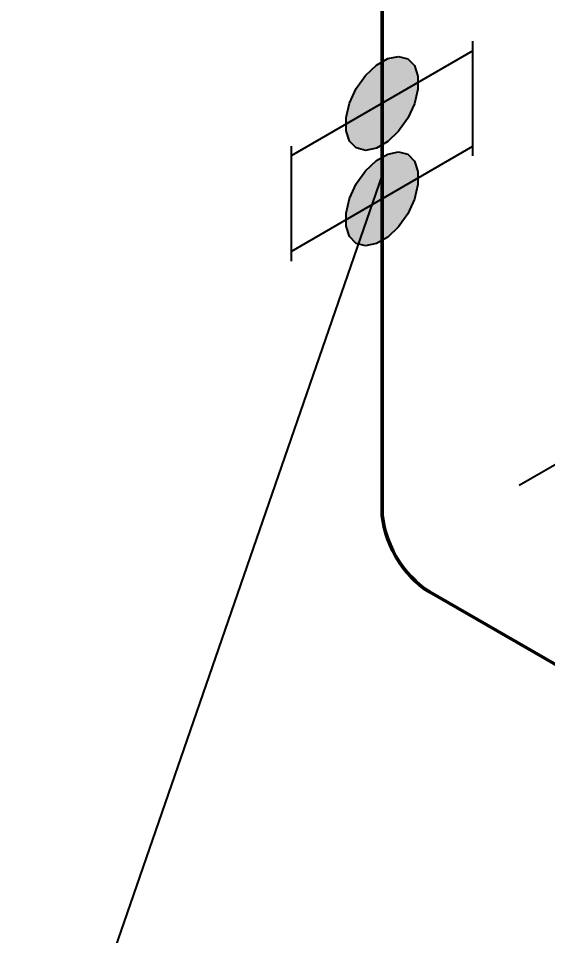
# Model space of a CAD drawing. Header units: millimetres. Extents: x 0 to 594, y 0 to 420.
# Drawn here: x 125.23 to 132.95, y 346.92 to 360.28 of the extents above; entities that cross this region are included whole.
import ezdxf
from ezdxf import colors
from ezdxf.entities.mleader import LeaderData, LeaderLine
from ezdxf.math import Vec2, Vec3

# ---------------------------------------------------------------- set-up
doc = ezdxf.new("R2010")
doc.units = ezdxf.units.MM
doc.header["$LTSCALE"] = 0.25
for name, color, linetype in [('용접', 1, 'Continuous'), ('주석', 7, 'Continuous'), ('치수', 1, 'Continuous')]:
    doc.layers.add(name, color=color, linetype=linetype)
doc.layers.add('파이프 작은 보어', color=30, linetype='Continuous', lineweight=50)
doc.styles.add('AdskIsoMetric', font='arial.ttf', dxfattribs={"width": 0.8, "height": 2.5})
doc.styles.add('AdskIsoMetric-30', font='arial.ttf', dxfattribs={"width": 0.8, "height": 2.5})
doc.styles.add('AdskIsoMetric30', font='arial.ttf', dxfattribs={"width": 0.8, "oblique": 30, "height": 2.5})
doc.styles.get("Standard").update_dxf_attribs({"font": 'arial.ttf'})
doc.dimstyles.new('AdskIsoMetric', dxfattribs={"dimtxt": 2.5, "dimasz": 2.5, "dimexe": 1, "dimexo": 2, "dimgap": 0.8, "dimtad": 1, "dimdec": 0, "dimrnd": 1, "dimzin": 0, "dimdsep": 46, "dimtxsty": 'AdskIsoMetric', "dimcen": 0, "dimclrt": 7, "dimadec": 0, "dimazin": 0, "dimtfac": 1, "dimtdec": 0, "dimtmove": 1, "dimatfit": 3, "dimfxl": 0, "dimfrac": 2, "dimtolj": 1, "dimtzin": 0, "dimarcsym": 0})

# ---------------------------------------------------------------- blocks, each defined once
blk = doc.blocks.new('*D71')
at = {"layer": 'Defpoints', "color": 0}
for p in [(143.521, 371.866), (130.531, 364.366), (130.531, 352.324)]:
    blk.add_point(p, dxfattribs=at)
at = {"layer": '치수', "color": 0, "lineweight": -2}
for p, q in [((132.531, 365.52), (144.521, 372.443)), ((143.521, 362.324), (143.521, 369.366)), ((132.531, 353.478), (144.521, 360.401))]:
    blk.add_line(p, q, dxfattribs=at)
at = {"layer": '치수', "color": 0}
for points in [[(143.105, 369.366), (143.938, 369.366), (143.521, 371.866)], [(143.105, 362.324), (143.938, 362.324), (143.521, 359.824)]]:
    blk.add_solid(points, dxfattribs=at)
at = {"layer": '치수', "color": 7, "insert": (141.254, 364.536), "char_height": 2.5, "attachment_point": 5, "rotation": 90, "style": 'AdskIsoMetric-30'}
blk.add_mtext('\\A1;1982', dxfattribs=at)
blk = doc.blocks.new('*D72')
at = {"layer": 'Defpoints', "color": 0}
for p in [(143.521, 359.824), (130.531, 352.324), (151.45, 340.246)]:
    blk.add_point(p, dxfattribs=at)
at = {"layer": '치수', "color": 0, "lineweight": -2}
for p, q in [((132.531, 353.478), (144.521, 360.401)), ((162.275, 348.996), (145.687, 358.574)), ((153.45, 341.401), (165.44, 348.323))]:
    blk.add_line(p, q, dxfattribs=at)
at = {"layer": '치수', "color": 0}
for points in [[(145.895, 358.934), (145.478, 358.213), (143.521, 359.824)], [(162.484, 349.357), (162.067, 348.635), (164.44, 347.746)]]:
    blk.add_solid(points, dxfattribs=at)
at = {"layer": '치수', "color": 7, "insert": (156.226, 355.081), "char_height": 2.5, "attachment_point": 5, "rotation": 330, "style": 'AdskIsoMetric30'}
blk.add_mtext('\\A1;424', dxfattribs=at)
blk = doc.blocks.new('엘보우-20-Iso2DSkew90')
at = {"color": 0, "linetype": 'ByBlock', "lineweight": -2, "extrusion": (0.707107, 0.408248, -0.57735)}
for p, q in [((0, 0.798), (0, 6.124)), ((5.303, -3.062), (0.691, -0.399))]:
    blk.add_line(p, q, dxfattribs=at)
at = {"linetype": 'ByBlock', "extrusion": (-1.79415e-16, 8.87111e-17, -1)}
blk.add_ellipse((0.691, 0.399), major_axis=(-0.489, 0.846), ratio=0.57735, start_param=3.926991, end_param=5.497787, dxfattribs=at)
blk = doc.blocks.new('엘보우-5-Iso2DSkew0')
at = {"color": 0, "linetype": 'ByBlock', "lineweight": -2, "extrusion": (-0.707107, -0.408248, 0.57735)}
for p, q in [((-0.691, 0.399), (-5.303, 3.062)), ((0, -6.124), (0, -0.798))]:
    blk.add_line(p, q, dxfattribs=at)
at = {"linetype": 'ByBlock'}
blk.add_ellipse((-0.691, -0.399), major_axis=(-0.489, 0.846), ratio=0.57735, start_param=-2.356194, end_param=-0.785398, dxfattribs=at)
blk = doc.blocks.new('SocketWeld-1-IsoRight')
blk.add_hatch(color=256).paths.add_polyline_path([(0.00553, 0.03713), (0.00575, 0.03692), (0.00596, 0.03672), (0.00617, 0.03652), (0.00639, 0.03631), (0.0066, 0.03611), (0.00682, 0.0359), (0.00703, 0.0357), (0.00725, 0.03549), (0.00746, 0.03529), (0.00768, 0.03508), (0.00789, 0.03488), (0.00811, 0.03467), (0.00832, 0.03447), (0.00854, 0.03427), (0.00875, 0.03406), (0.00897, 0.03386), (0.00918, 0.03365), (0.0094, 0.03345), (0.00961, 0.03324), (0.00982, 0.03304), (0.01004, 0.03283), (0.01025, 0.03263), (0.01047, 0.03243), (0.01068, 0.03222), (0.0109, 0.03202), (0.01111, 0.03181), (0.01133, 0.03161), (0.01154, 0.0314), (0.01176, 0.0312), (0.01197, 0.03099), (0.01219, 0.03079), (0.0124, 0.03058), (0.01262, 0.03038), (0.01283, 0.03018), (0.01305, 0.02997), (0.01326, 0.02977), (0.01347, 0.02956), (0.01369, 0.02936), (0.0139, 0.02915), (0.01412, 0.02895), (0.01433, 0.02874), (0.01455, 0.02854), (0.01476, 0.02834), (0.01498, 0.02813), (0.01519, 0.02793), (0.01541, 0.02772), (0.01562, 0.02752), (0.01584, 0.02731), (0.01605, 0.02711), (0.01605, 0.02711), (0.01623, 0.02685), (0.01642, 0.02659), (0.0166, 0.02633), (0.01678, 0.02607), (0.01696, 0.02581), (0.01715, 0.02556), (0.01733, 0.0253), (0.01751, 0.02504), (0.01769, 0.02478), (0.01788, 0.02452), (0.01806, 0.02426), (0.01824, 0.024), (0.01843, 0.02375), (0.01861, 0.02349), (0.01879, 0.02323), (0.01897, 0.02297), (0.01916, 0.02271), (0.01934, 0.02245), (0.01952, 0.02219), (0.0197, 0.02193), (0.01989, 0.02168), (0.02007, 0.02142), (0.02025, 0.02116), (0.02043, 0.0209), (0.02062, 0.02064), (0.0208, 0.02038), (0.02098, 0.02012), (0.02116, 0.01987), (0.02135, 0.01961), (0.02153, 0.01935), (0.02171, 0.01909), (0.0219, 0.01883), (0.02208, 0.01857), (0.02226, 0.01831), (0.02244, 0.01806), (0.02263, 0.0178), (0.02281, 0.01754), (0.02299, 0.01728), (0.02317, 0.01702), (0.02336, 0.01676), (0.02354, 0.0165), (0.02372, 0.01624), (0.0239, 0.01599), (0.02409, 0.01573), (0.02427, 0.01547), (0.02445, 0.01521), (0.02463, 0.01495), (0.02482, 0.01469), (0.025, 0.01443), (0.025, 0.01443), (0.02513, 0.01415), (0.02527, 0.01386), (0.0254, 0.01357), (0.02553, 0.01328), (0.02566, 0.013), (0.0258, 0.01271), (0.02593, 0.01242), (0.02606, 0.01213), (0.02619, 0.01185), (0.02633, 0.01156), (0.02646, 0.01127), (0.02659, 0.01098), (0.02672, 0.0107), (0.02686, 0.01041), (0.02699, 0.01012), (0.02712, 0.00983), (0.02726, 0.00955), (0.02739, 0.00926), (0.02752, 0.00897), (0.02765, 0.00868), (0.02779, 0.0084), (0.02792, 0.00811), (0.02805, 0.00782), (0.02818, 0.00753), (0.02832, 0.00725), (0.02845, 0.00696), (0.02858, 0.00667), (0.02872, 0.00638), (0.02885, 0.0061), (0.02898, 0.00581), (0.02911, 0.00552), (0.02925, 0.00523), (0.02938, 0.00495), (0.02951, 0.00466), (0.02964, 0.00437), (0.02978, 0.00408), (0.02991, 0.0038), (0.03004, 0.00351), (0.03017, 0.00322), (0.03031, 0.00293), (0.03044, 0.00265), (0.03057, 0.00236), (0.03071, 0.00207), (0.03084, 0.00178), (0.03097, 0.0015), (0.0311, 0.00121), (0.03124, 0.00092), (0.03137, 0.00063), (0.0315, 0.00035), (0.0315, 0.00035), (0.03157, 0.00006), (0.03164, -0.00023), (0.03171, -0.00052), (0.03178, -0.00081), (0.03185, -0.00109), (0.03192, -0.00138), (0.03199, -0.00167), (0.03206, -0.00196), (0.03213, -0.00225), (0.0322, -0.00254), (0.03227, -0.00282), (0.03234, -0.00311), (0.03241, -0.0034), (0.03248, -0.00369), (0.03255, -0.00398), (0.03262, -0.00426), (0.03269, -0.00455), (0.03276, -0.00484), (0.03283, -0.00513), (0.0329, -0.00542), (0.03297, -0.00571), (0.03304, -0.00599), (0.03311, -0.00628), (0.03318, -0.00657), (0.03325, -0.00686), (0.03332, -0.00715), (0.03339, -0.00743), (0.03346, -0.00772), (0.03352, -0.00801), (0.03359, -0.0083), (0.03366, -0.00859), (0.03373, -0.00888), (0.0338, -0.00916), (0.03387, -0.00945), (0.03394, -0.00974), (0.03401, -0.01003), (0.03408, -0.01032), (0.03415, -0.0106), (0.03422, -0.01089), (0.03429, -0.01118), (0.03436, -0.01147), (0.03443, -0.01176), (0.0345, -0.01205), (0.03457, -0.01233), (0.03464, -0.01262), (0.03471, -0.01291), (0.03478, -0.0132), (0.03485, -0.01349), (0.03492, -0.01377), (0.03492, -0.01377), (0.03492, -0.01404), (0.03492, -0.0143), (0.03492, -0.01456), (0.03492, -0.01482), (0.03492, -0.01508), (0.03492, -0.01534), (0.03492, -0.0156), (0.03492, -0.01586), (0.03492, -0.01612), (0.03492, -0.01638), (0.03492, -0.01664), (0.03492, -0.0169), (0.03492, -0.01716), (0.03492, -0.01742), (0.03492, -0.01768), (0.03492, -0.01795), (0.03492, -0.01821), (0.03492, -0.01847), (0.03492, -0.01873), (0.03492, -0.01899), (0.03492, -0.01925), (0.03492, -0.01951), (0.03492, -0.01977), (0.03492, -0.02003), (0.03492, -0.02029), (0.03492, -0.02055), (0.03492, -0.02081), (0.03492, -0.02107), (0.03492, -0.02133), (0.03492, -0.02159), (0.03492, -0.02186), (0.03492, -0.02212), (0.03492, -0.02238), (0.03492, -0.02264), (0.03492, -0.0229), (0.03492, -0.02316), (0.03492, -0.02342), (0.03492, -0.02368), (0.03492, -0.02394), (0.03492, -0.0242), (0.03492, -0.02446), (0.03492, -0.02472), (0.03492, -0.02498), (0.03492, -0.02524), (0.03492, -0.0255), (0.03492, -0.02577), (0.03492, -0.02603), (0.03492, -0.02629), (0.03492, -0.02655), (0.03492, -0.02655), (0.03485, -0.02676), (0.03478, -0.02696), (0.03471, -0.02717), (0.03464, -0.02738), (0.03457, -0.02759), (0.0345, -0.02779), (0.03443, -0.028), (0.03436, -0.02821), (0.03429, -0.02842), (0.03422, -0.02862), (0.03415, -0.02883), (0.03408, -0.02904), (0.03401, -0.02925), (0.03394, -0.02945), (0.03387, -0.02966), (0.0338, -0.02987), (0.03373, -0.03008), (0.03366, -0.03028), (0.03359, -0.03049), (0.03352, -0.0307), (0.03346, -0.03091), (0.03339, -0.03112), (0.03332, -0.03132), (0.03325, -0.03153), (0.03318, -0.03174), (0.03311, -0.03195), (0.03304, -0.03215), (0.03297, -0.03236), (0.0329, -0.03257), (0.03283, -0.03278), (0.03276, -0.03298), (0.03269, -0.03319), (0.03262, -0.0334), (0.03255, -0.03361), (0.03248, -0.03381), (0.03241, -0.03402), (0.03234, -0.03423), (0.03227, -0.03444), (0.0322, -0.03465), (0.03213, -0.03485), (0.03206, -0.03506), (0.03199, -0.03527), (0.03192, -0.03548), (0.03185, -0.03568), (0.03178, -0.03589), (0.03171, -0.0361), (0.03164, -0.03631), (0.03157, -0.03651), (0.0315, -0.03672), (0.0315, -0.03672), (0.03137, -0.03686), (0.03124, -0.03699), (0.0311, -0.03712), (0.03097, -0.03726), (0.03084, -0.03739), (0.03071, -0.03753), (0.03057, -0.03766), (0.03044, -0.0378), (0.03031, -0.03793), (0.03017, -0.03806), (0.03004, -0.0382), (0.02991, -0.03833), (0.02978, -0.03847), (0.02964, -0.0386), (0.02951, -0.03874), (0.02938, -0.03887), (0.02925, -0.039), (0.02911, -0.03914), (0.02898, -0.03927), (0.02885, -0.03941), (0.02872, -0.03954), (0.02858, -0.03968), (0.02845, -0.03981), (0.02832, -0.03994), (0.02818, -0.04008), (0.02805, -0.04021), (0.02792, -0.04035), (0.02779, -0.04048), (0.02765, -0.04062), (0.02752, -0.04075), (0.02739, -0.04088), (0.02726, -0.04102), (0.02712, -0.04115), (0.02699, -0.04129), (0.02686, -0.04142), (0.02672, -0.04156), (0.02659, -0.04169), (0.02646, -0.04182), (0.02633, -0.04196), (0.02619, -0.04209), (0.02606, -0.04223), (0.02593, -0.04236), (0.0258, -0.0425), (0.02566, -0.04263), (0.02553, -0.04276), (0.0254, -0.0429), (0.02527, -0.04303), (0.02513, -0.04317), (0.025, -0.0433), (0.025, -0.0433), (0.02482, -0.04335), (0.02463, -0.0434), (0.02445, -0.04344), (0.02427, -0.04349), (0.02409, -0.04354), (0.0239, -0.04359), (0.02372, -0.04364), (0.02354, -0.04368), (0.02336, -0.04373), (0.02317, -0.04378), (0.02299, -0.04383), (0.02281, -0.04387), (0.02263, -0.04392), (0.02244, -0.04397), (0.02226, -0.04402), (0.02208, -0.04407), (0.0219, -0.04411), (0.02171, -0.04416), (0.02153, -0.04421), (0.02135, -0.04426), (0.02116, -0.0443), (0.02098, -0.04435), (0.0208, -0.0444), (0.02062, -0.04445), (0.02043, -0.0445), (0.02025, -0.04454), (0.02007, -0.04459), (0.01989, -0.04464), (0.0197, -0.04469), (0.01952, -0.04473), (0.01934, -0.04478), (0.01916, -0.04483), (0.01897, -0.04488), (0.01879, -0.04493), (0.01861, -0.04497), (0.01843, -0.04502), (0.01824, -0.04507), (0.01806, -0.04512), (0.01788, -0.04516), (0.01769, -0.04521), (0.01751, -0.04526), (0.01733, -0.04531), (0.01715, -0.04536), (0.01696, -0.0454), (0.01678, -0.04545), (0.0166, -0.0455), (0.01642, -0.04555), (0.01623, -0.04559), (0.01605, -0.04564), (0.01605, -0.04564), (0.01584, -0.0456), (0.01562, -0.04556), (0.01541, -0.04551), (0.01519, -0.04547), (0.01498, -0.04543), (0.01476, -0.04538), (0.01455, -0.04534), (0.01433, -0.04529), (0.01412, -0.04525), (0.0139, -0.04521), (0.01369, -0.04516), (0.01347, -0.04512), (0.01326, -0.04508), (0.01305, -0.04503), (0.01283, -0.04499), (0.01262, -0.04495), (0.0124, -0.0449), (0.01219, -0.04486), (0.01197, -0.04482), (0.01176, -0.04477), (0.01154, -0.04473), (0.01133, -0.04469), (0.01111, -0.04464), (0.0109, -0.0446), (0.01068, -0.04456), (0.01047, -0.04451), (0.01025, -0.04447), (0.01004, -0.04443), (0.00982, -0.04438), (0.00961, -0.04434), (0.0094, -0.0443), (0.00918, -0.04425), (0.00897, -0.04421), (0.00875, -0.04417), (0.00854, -0.04412), (0.00832, -0.04408), (0.00811, -0.04404), (0.00789, -0.04399), (0.00768, -0.04395), (0.00746, -0.04391), (0.00725, -0.04386), (0.00703, -0.04382), (0.00682, -0.04378), (0.0066, -0.04373), (0.00639, -0.04369), (0.00617, -0.04365), (0.00596, -0.0436), (0.00575, -0.04356), (0.00553, -0.04352), (0.00553, -0.04352), (0.00531, -0.04339), (0.00508, -0.04325), (0.00485, -0.04312), (0.00463, -0.04299), (0.0044, -0.04286), (0.00418, -0.04273), (0.00395, -0.0426), (0.00372, -0.04247), (0.0035, -0.04234), (0.00327, -0.04221), (0.00305, -0.04208), (0.00282, -0.04195), (0.0026, -0.04182), (0.00237, -0.04169), (0.00214, -0.04156), (0.00192, -0.04143), (0.00169, -0.0413), (0.00147, -0.04117), (0.00124, -0.04104), (0.00102, -0.04091), (0.00079, -0.04078), (0.00056, -0.04065), (0.00034, -0.04052), (0.00011, -0.04039), (-0.00011, -0.04026), (-0.00034, -0.04013), (-0.00056, -0.04), (-0.00079, -0.03987), (-0.00102, -0.03974), (-0.00124, -0.03961), (-0.00147, -0.03948), (-0.00169, -0.03934), (-0.00192, -0.03921), (-0.00214, -0.03908), (-0.00237, -0.03895), (-0.0026, -0.03882), (-0.00282, -0.03869), (-0.00305, -0.03856), (-0.00327, -0.03843), (-0.0035, -0.0383), (-0.00372, -0.03817), (-0.00395, -0.03804), (-0.00418, -0.03791), (-0.0044, -0.03778), (-0.00463, -0.03765), (-0.00485, -0.03752), (-0.00508, -0.03739), (-0.00531, -0.03726), (-0.00553, -0.03713), (-0.00553, -0.03713), (-0.00575, -0.03692), (-0.00596, -0.03672), (-0.00617, -0.03652), (-0.00639, -0.03631), (-0.0066, -0.03611), (-0.00682, -0.0359), (-0.00703, -0.0357), (-0.00725, -0.03549), (-0.00746, -0.03529), (-0.00768, -0.03508), (-0.00789, -0.03488), (-0.00811, -0.03467), (-0.00832, -0.03447), (-0.00854, -0.03427), (-0.00875, -0.03406), (-0.00897, -0.03386), (-0.00918, -0.03365), (-0.0094, -0.03345), (-0.00961, -0.03324), (-0.00982, -0.03304), (-0.01004, -0.03283), (-0.01025, -0.03263), (-0.01047, -0.03243), (-0.01068, -0.03222), (-0.0109, -0.03202), (-0.01111, -0.03181), (-0.01133, -0.03161), (-0.01154, -0.0314), (-0.01176, -0.0312), (-0.01197, -0.03099), (-0.01219, -0.03079), (-0.0124, -0.03058), (-0.01262, -0.03038), (-0.01283, -0.03018), (-0.01305, -0.02997), (-0.01326, -0.02977), (-0.01347, -0.02956), (-0.01369, -0.02936), (-0.0139, -0.02915), (-0.01412, -0.02895), (-0.01433, -0.02874), (-0.01455, -0.02854), (-0.01476, -0.02834), (-0.01498, -0.02813), (-0.01519, -0.02793), (-0.01541, -0.02772), (-0.01562, -0.02752), (-0.01584, -0.02731), (-0.01605, -0.02711), (-0.01605, -0.02711), (-0.01623, -0.02685), (-0.01642, -0.02659), (-0.0166, -0.02633), (-0.01678, -0.02607), (-0.01696, -0.02581), (-0.01715, -0.02556), (-0.01733, -0.0253), (-0.01751, -0.02504), (-0.01769, -0.02478), (-0.01788, -0.02452), (-0.01806, -0.02426), (-0.01824, -0.024), (-0.01843, -0.02375), (-0.01861, -0.02349), (-0.01879, -0.02323), (-0.01897, -0.02297), (-0.01916, -0.02271), (-0.01934, -0.02245), (-0.01952, -0.02219), (-0.0197, -0.02193), (-0.01989, -0.02168), (-0.02007, -0.02142), (-0.02025, -0.02116), (-0.02043, -0.0209), (-0.02062, -0.02064), (-0.0208, -0.02038), (-0.02098, -0.02012), (-0.02116, -0.01987), (-0.02135, -0.01961), (-0.02153, -0.01935), (-0.02171, -0.01909), (-0.0219, -0.01883), (-0.02208, -0.01857), (-0.02226, -0.01831), (-0.02244, -0.01806), (-0.02263, -0.0178), (-0.02281, -0.01754), (-0.02299, -0.01728), (-0.02317, -0.01702), (-0.02336, -0.01676), (-0.02354, -0.0165), (-0.02372, -0.01624), (-0.0239, -0.01599), (-0.02409, -0.01573), (-0.02427, -0.01547), (-0.02445, -0.01521), (-0.02463, -0.01495), (-0.02482, -0.01469), (-0.025, -0.01443), (-0.025, -0.01443), (-0.02513, -0.01415), (-0.02527, -0.01386), (-0.0254, -0.01357), (-0.02553, -0.01328), (-0.02566, -0.013), (-0.0258, -0.01271), (-0.02593, -0.01242), (-0.02606, -0.01213), (-0.02619, -0.01185), (-0.02633, -0.01156), (-0.02646, -0.01127), (-0.02659, -0.01098), (-0.02672, -0.0107), (-0.02686, -0.01041), (-0.02699, -0.01012), (-0.02712, -0.00983), (-0.02726, -0.00955), (-0.02739, -0.00926), (-0.02752, -0.00897), (-0.02765, -0.00868), (-0.02779, -0.0084), (-0.02792, -0.00811), (-0.02805, -0.00782), (-0.02818, -0.00753), (-0.02832, -0.00725), (-0.02845, -0.00696), (-0.02858, -0.00667), (-0.02872, -0.00638), (-0.02885, -0.0061), (-0.02898, -0.00581), (-0.02911, -0.00552), (-0.02925, -0.00523), (-0.02938, -0.00495), (-0.02951, -0.00466), (-0.02964, -0.00437), (-0.02978, -0.00408), (-0.02991, -0.0038), (-0.03004, -0.00351), (-0.03017, -0.00322), (-0.03031, -0.00293), (-0.03044, -0.00265), (-0.03057, -0.00236), (-0.03071, -0.00207), (-0.03084, -0.00178), (-0.03097, -0.0015), (-0.0311, -0.00121), (-0.03124, -0.00092), (-0.03137, -0.00063), (-0.0315, -0.00035), (-0.0315, -0.00035), (-0.03157, -0.00006), (-0.03164, 0.00023), (-0.03171, 0.00052), (-0.03178, 0.00081), (-0.03185, 0.00109), (-0.03192, 0.00138), (-0.03199, 0.00167), (-0.03206, 0.00196), (-0.03213, 0.00225), (-0.0322, 0.00254), (-0.03227, 0.00282), (-0.03234, 0.00311), (-0.03241, 0.0034), (-0.03248, 0.00369), (-0.03255, 0.00398), (-0.03262, 0.00426), (-0.03269, 0.00455), (-0.03276, 0.00484), (-0.03283, 0.00513), (-0.0329, 0.00542), (-0.03297, 0.00571), (-0.03304, 0.00599), (-0.03311, 0.00628), (-0.03318, 0.00657), (-0.03325, 0.00686), (-0.03332, 0.00715), (-0.03339, 0.00743), (-0.03346, 0.00772), (-0.03352, 0.00801), (-0.03359, 0.0083), (-0.03366, 0.00859), (-0.03373, 0.00888), (-0.0338, 0.00916), (-0.03387, 0.00945), (-0.03394, 0.00974), (-0.03401, 0.01003), (-0.03408, 0.01032), (-0.03415, 0.0106), (-0.03422, 0.01089), (-0.03429, 0.01118), (-0.03436, 0.01147), (-0.03443, 0.01176), (-0.0345, 0.01205), (-0.03457, 0.01233), (-0.03464, 0.01262), (-0.03471, 0.01291), (-0.03478, 0.0132), (-0.03485, 0.01349), (-0.03492, 0.01377), (-0.03492, 0.01377), (-0.03492, 0.01404), (-0.03492, 0.0143), (-0.03492, 0.01456), (-0.03492, 0.01482), (-0.03492, 0.01508), (-0.03492, 0.01534), (-0.03492, 0.0156), (-0.03492, 0.01586), (-0.03492, 0.01612), (-0.03492, 0.01638), (-0.03492, 0.01664), (-0.03492, 0.0169), (-0.03492, 0.01716), (-0.03492, 0.01742), (-0.03492, 0.01768), (-0.03492, 0.01795), (-0.03492, 0.01821), (-0.03492, 0.01847), (-0.03492, 0.01873), (-0.03492, 0.01899), (-0.03492, 0.01925), (-0.03492, 0.01951), (-0.03492, 0.01977), (-0.03492, 0.02003), (-0.03492, 0.02029), (-0.03492, 0.02055), (-0.03492, 0.02081), (-0.03492, 0.02107), (-0.03492, 0.02133), (-0.03492, 0.02159), (-0.03492, 0.02186), (-0.03492, 0.02212), (-0.03492, 0.02238), (-0.03492, 0.02264), (-0.03492, 0.0229), (-0.03492, 0.02316), (-0.03492, 0.02342), (-0.03492, 0.02368), (-0.03492, 0.02394), (-0.03492, 0.0242), (-0.03492, 0.02446), (-0.03492, 0.02472), (-0.03492, 0.02498), (-0.03492, 0.02524), (-0.03492, 0.0255), (-0.03492, 0.02577), (-0.03492, 0.02603), (-0.03492, 0.02629), (-0.03492, 0.02655), (-0.03492, 0.02655), (-0.03485, 0.02676), (-0.03478, 0.02696), (-0.03471, 0.02717), (-0.03464, 0.02738), (-0.03457, 0.02759), (-0.0345, 0.02779), (-0.03443, 0.028), (-0.03436, 0.02821), (-0.03429, 0.02842), (-0.03422, 0.02862), (-0.03415, 0.02883), (-0.03408, 0.02904), (-0.03401, 0.02925), (-0.03394, 0.02945), (-0.03387, 0.02966), (-0.0338, 0.02987), (-0.03373, 0.03008), (-0.03366, 0.03028), (-0.03359, 0.03049), (-0.03352, 0.0307), (-0.03346, 0.03091), (-0.03339, 0.03112), (-0.03332, 0.03132), (-0.03325, 0.03153), (-0.03318, 0.03174), (-0.03311, 0.03195), (-0.03304, 0.03215), (-0.03297, 0.03236), (-0.0329, 0.03257), (-0.03283, 0.03278), (-0.03276, 0.03298), (-0.03269, 0.03319), (-0.03262, 0.0334), (-0.03255, 0.03361), (-0.03248, 0.03381), (-0.03241, 0.03402), (-0.03234, 0.03423), (-0.03227, 0.03444), (-0.0322, 0.03465), (-0.03213, 0.03485), (-0.03206, 0.03506), (-0.03199, 0.03527), (-0.03192, 0.03548), (-0.03185, 0.03568), (-0.03178, 0.03589), (-0.03171, 0.0361), (-0.03164, 0.03631), (-0.03157, 0.03651), (-0.0315, 0.03672), (-0.0315, 0.03672), (-0.03137, 0.03686), (-0.03124, 0.03699), (-0.0311, 0.03712), (-0.03097, 0.03726), (-0.03084, 0.03739), (-0.03071, 0.03753), (-0.03057, 0.03766), (-0.03044, 0.0378), (-0.03031, 0.03793), (-0.03017, 0.03806), (-0.03004, 0.0382), (-0.02991, 0.03833), (-0.02978, 0.03847), (-0.02964, 0.0386), (-0.02951, 0.03874), (-0.02938, 0.03887), (-0.02925, 0.039), (-0.02911, 0.03914), (-0.02898, 0.03927), (-0.02885, 0.03941), (-0.02872, 0.03954), (-0.02858, 0.03968), (-0.02845, 0.03981), (-0.02832, 0.03994), (-0.02818, 0.04008), (-0.02805, 0.04021), (-0.02792, 0.04035), (-0.02779, 0.04048), (-0.02765, 0.04062), (-0.02752, 0.04075), (-0.02739, 0.04088), (-0.02726, 0.04102), (-0.02712, 0.04115), (-0.02699, 0.04129), (-0.02686, 0.04142), (-0.02672, 0.04156), (-0.02659, 0.04169), (-0.02646, 0.04182), (-0.02633, 0.04196), (-0.02619, 0.04209), (-0.02606, 0.04223), (-0.02593, 0.04236), (-0.0258, 0.0425), (-0.02566, 0.04263), (-0.02553, 0.04276), (-0.0254, 0.0429), (-0.02527, 0.04303), (-0.02513, 0.04317), (-0.025, 0.0433), (-0.025, 0.0433), (-0.02482, 0.04335), (-0.02463, 0.0434), (-0.02445, 0.04344), (-0.02427, 0.04349), (-0.02409, 0.04354), (-0.0239, 0.04359), (-0.02372, 0.04364), (-0.02354, 0.04368), (-0.02336, 0.04373), (-0.02317, 0.04378), (-0.02299, 0.04383), (-0.02281, 0.04387), (-0.02263, 0.04392), (-0.02244, 0.04397), (-0.02226, 0.04402), (-0.02208, 0.04407), (-0.0219, 0.04411), (-0.02171, 0.04416), (-0.02153, 0.04421), (-0.02135, 0.04426), (-0.02116, 0.0443), (-0.02098, 0.04435), (-0.0208, 0.0444), (-0.02062, 0.04445), (-0.02043, 0.0445), (-0.02025, 0.04454), (-0.02007, 0.04459), (-0.01989, 0.04464), (-0.0197, 0.04469), (-0.01952, 0.04473), (-0.01934, 0.04478), (-0.01916, 0.04483), (-0.01897, 0.04488), (-0.01879, 0.04493), (-0.01861, 0.04497), (-0.01843, 0.04502), (-0.01824, 0.04507), (-0.01806, 0.04512), (-0.01788, 0.04516), (-0.01769, 0.04521), (-0.01751, 0.04526), (-0.01733, 0.04531), (-0.01715, 0.04536), (-0.01696, 0.0454), (-0.01678, 0.04545), (-0.0166, 0.0455), (-0.01642, 0.04555), (-0.01623, 0.04559), (-0.01605, 0.04564), (-0.01605, 0.04564), (-0.01584, 0.0456), (-0.01562, 0.04556), (-0.01541, 0.04551), (-0.01519, 0.04547), (-0.01498, 0.04543), (-0.01476, 0.04538), (-0.01455, 0.04534), (-0.01433, 0.04529), (-0.01412, 0.04525), (-0.0139, 0.04521), (-0.01369, 0.04516), (-0.01347, 0.04512), (-0.01326, 0.04508), (-0.01305, 0.04503), (-0.01283, 0.04499), (-0.01262, 0.04495), (-0.0124, 0.0449), (-0.01219, 0.04486), (-0.01197, 0.04482), (-0.01176, 0.04477), (-0.01154, 0.04473), (-0.01133, 0.04469), (-0.01111, 0.04464), (-0.0109, 0.0446), (-0.01068, 0.04456), (-0.01047, 0.04451), (-0.01025, 0.04447), (-0.01004, 0.04443), (-0.00982, 0.04438), (-0.00961, 0.04434), (-0.0094, 0.0443), (-0.00918, 0.04425), (-0.00897, 0.04421), (-0.00875, 0.04417), (-0.00854, 0.04412), (-0.00832, 0.04408), (-0.00811, 0.04404), (-0.00789, 0.04399), (-0.00768, 0.04395), (-0.00746, 0.04391), (-0.00725, 0.04386), (-0.00703, 0.04382), (-0.00682, 0.04378), (-0.0066, 0.04373), (-0.00639, 0.04369), (-0.00617, 0.04365), (-0.00596, 0.0436), (-0.00575, 0.04356), (-0.00553, 0.04352), (-0.00553, 0.04352), (-0.00531, 0.04339), (-0.00508, 0.04325), (-0.00485, 0.04312), (-0.00463, 0.04299), (-0.0044, 0.04286), (-0.00418, 0.04273), (-0.00395, 0.0426), (-0.00372, 0.04247), (-0.0035, 0.04234), (-0.00327, 0.04221), (-0.00305, 0.04208), (-0.00282, 0.04195), (-0.0026, 0.04182), (-0.00237, 0.04169), (-0.00214, 0.04156), (-0.00192, 0.04143), (-0.00169, 0.0413), (-0.00147, 0.04117), (-0.00124, 0.04104), (-0.00102, 0.04091), (-0.00079, 0.04078), (-0.00056, 0.04065), (-0.00034, 0.04052), (-0.00011, 0.04039), (0.00011, 0.04026), (0.00034, 0.04013), (0.00056, 0.04), (0.00079, 0.03987), (0.00102, 0.03974), (0.00124, 0.03961), (0.00147, 0.03948), (0.00169, 0.03934), (0.00192, 0.03921), (0.00214, 0.03908), (0.00237, 0.03895), (0.0026, 0.03882), (0.00282, 0.03869), (0.00305, 0.03856), (0.00327, 0.03843), (0.0035, 0.0383), (0.00372, 0.03817), (0.00395, 0.03804), (0.00418, 0.03791), (0.0044, 0.03778), (0.00463, 0.03765), (0.00485, 0.03752), (0.00508, 0.03739), (0.00531, 0.03726)], flags=0)
at = {"color": 0, "linetype": 'ByBlock', "lineweight": -2, "extrusion": (0.707107, 0.408248, -0.57735)}
for p, q in [((0, 0.10206), (-0.08839, 0.15309)), ((0, -0.10206), (0, 0.10206)), ((-0.025, 0.0433), (-0.01605, 0.04564)), ((-0.01605, 0.04564), (-0.00553, 0.04352)), ((-0.03492, 0.02655), (-0.0315, 0.03672)), ((-0.0315, 0.03672), (-0.025, 0.0433)), ((-0.00553, 0.04352), (0.00553, 0.03713)), ((0.00553, 0.03713), (0.01605, 0.02711)), ((0.01605, 0.02711), (0.025, 0.01443)), ((-0.03492, 0.01377), (-0.03492, 0.02655)), ((-0.0315, -0.00035), (-0.03492, 0.01377)), ((0.025, 0.01443), (0.0315, 0.00035)), ((0.0315, 0.00035), (0.03492, -0.01377)), ((-0.025, -0.01443), (-0.0315, -0.00035)), ((-0.01605, -0.02711), (-0.025, -0.01443)), ((0.03492, -0.01377), (0.03492, -0.02655)), ((0.03492, -0.02655), (0.0315, -0.03672)), ((-0.00553, -0.03713), (-0.01605, -0.02711)), ((0.00553, -0.04352), (-0.00553, -0.03713)), ((0.01605, -0.04564), (0.00553, -0.04352)), ((0.025, -0.0433), (0.01605, -0.04564)), ((0.0315, -0.03672), (0.025, -0.0433)), ((-0.08839, -0.05103), (0, -0.10206))]:
    blk.add_line(p, q, dxfattribs=at)

msp = doc.modelspace()

# ---------------------------------------------------------------- linework, layer by layer
at = {"layer": '파이프 작은 보어'}
msp.add_lwpolyline([(130.5311, 357.6494), (130.5311, 359.0397)], dxfattribs=at)

# ---------------------------------------------------------------- block references
at = {"layer": '용접', "xscale": 15, "yscale": 15, "zscale": 15}
for p, rotation in [((130.5311, 359.0397), 119.9999999879973), ((130.5311, 357.6494), 299.9999999879973)]:
    msp.add_blockref('SocketWeld-1-IsoRight', p, dxfattribs=dict(at, rotation=rotation))
at = {"layer": '파이프 작은 보어'}
for name, p in [('엘보우-5-Iso2DSkew0', (130.5311, 364.3655)), ('엘보우-20-Iso2DSkew90', (130.5311, 352.3236))]:
    msp.add_blockref(name, p, dxfattribs=at)

# ---------------------------------------------------------------- dimensions: what is measured, and where the dimension line sits
at = {"layer": '치수'}
for base, p1, p2, angle, text, override, picture, middle in [((143.5215, 371.8655), (130.5311, 352.3236), (130.5311, 364.3655), 90, '1982', {"dimtad": 0, "dimlfac": 164.618856, "dimtxsty": 'AdskIsoMetric-30', "dimse1": 0, "dimse2": 0, "dimsd1": 0, "dimsd2": 0, "dimtmove": 1}, '*D71', (141.2543, 364.5356)), ((143.5215, 359.8236), (151.4501, 340.246), (130.5311, 352.3236), 150, '424', {"dimtad": 0, "dimlfac": 17.541624, "dimtxsty": 'AdskIsoMetric30', "dimse1": 0, "dimse2": 0, "dimsd1": 0, "dimsd2": 0, "dimtmove": 1}, '*D72', (156.226, 355.0809))]:
    dim = msp.add_linear_dim(base=base, p1=p1, p2=p2, angle=angle, text=text, dimstyle='AdskIsoMetric', override=override, dxfattribs=at)
    dim.commit()
    dim.dimension.update_dxf_attribs({"geometry": picture, "text_midpoint": middle, "dimtype": 160})

# ---------------------------------------------------------------- leaders
at = {"layer": '주석'}
ml = msp.add_multileader_mtext('Standard', dxfattribs=at)
ml.set_content('')
ml.set_leader_properties()
ml.build(insert=Vec2(0, 0))
ml.multileader.update_dxf_attribs({"dogleg_length": 0, "arrow_head_size": 0})
ctx = ml.context
ctx.base_point, ctx.arrow_head_size = Vec3(125.6996, 344.0238), 0
notes = []
notes.append((ctx, [(0, (1, 1, 0), (125.6996, 344.0238), (-1, 0), 0, [(0, [(130.5311, 358)], 0, [])])]))
ctx.mtext, ml.multileader.dxf.content_type = None, 0
for ctx, leaders in notes:
    for number, flags, end, landing, length, lines in leaders:
        leader = LeaderData()
        leader.index, (leader.has_last_leader_line, leader.has_dogleg_vector, leader.attachment_direction) = number, flags
        leader.last_leader_point, leader.dogleg_vector, leader.dogleg_length = Vec3(end), Vec3(landing), length
        for number, points, colour, breaks in lines:
            line = LeaderLine()
            line.index, line.vertices, line.color, line.breaks = number, Vec3.list(points), colors.encode_raw_color(colour), breaks
            leader.lines.append(line)
        ctx.leaders.append(leader)

doc.saveas('drawing.dxf')
